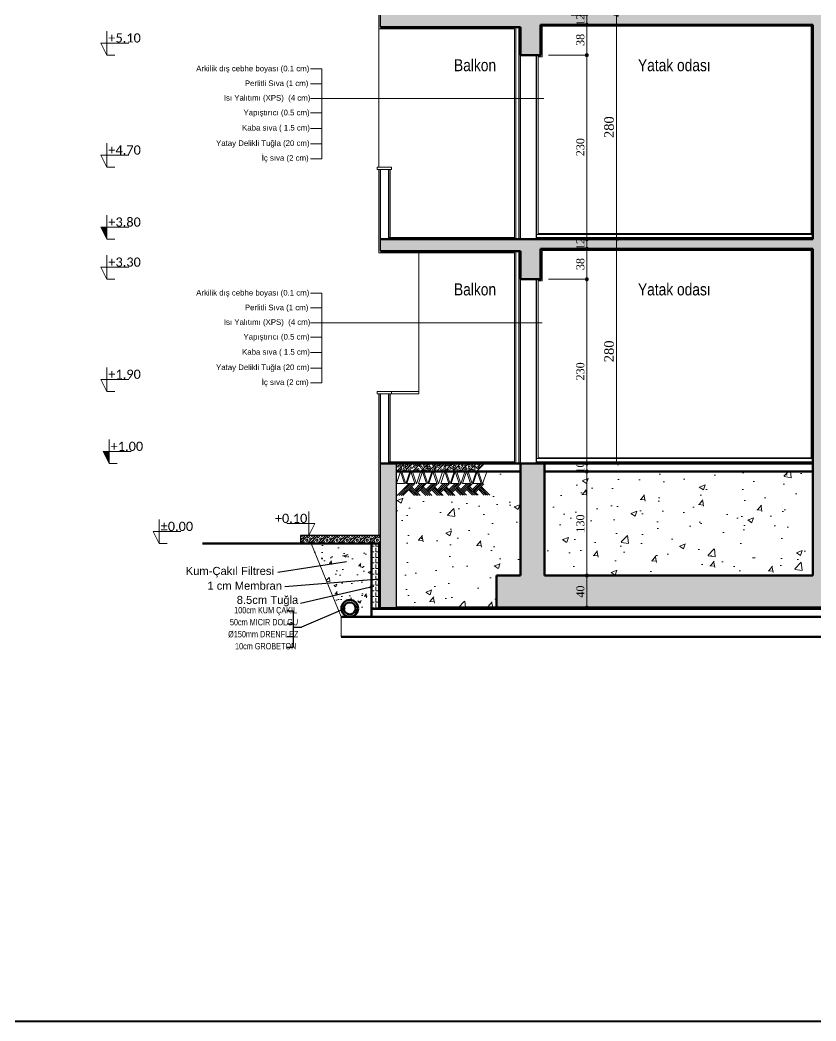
# Model space of a CAD drawing. Header units: metres. Extents: x 134072 to 172200, y 35728 to 38066.
# Drawn here: x 166683 to 167572, y 35728 to 36846 of the extents above; entities that cross this region are included whole.
import ezdxf

# ---------------------------------------------------------------- set-up
doc = ezdxf.new("R2010")
doc.units = ezdxf.units.M
for name, color, linetype, lineweight in [('Cizgi 20', 175, 'Continuous', 20), ('Cizgi 50', 1, 'Continuous', 50), ('ELEKTRİK', 102, 'Continuous', 40), ('Kotlandırma', 212, 'Continuous', 9), ('Olcu 20', 7, 'Continuous', 20), ('sıva', 145, 'Continuous', 5), ('Tarama 13', 221, 'Continuous', 13), ('Yazi Detay', 30, 'Continuous', 20)]:
    doc.layers.add(name, color=color, linetype=linetype, lineweight=lineweight)
for name, color, linetype in [('duvaR', 52, 'Continuous'), ('YAZI', 1, 'Continuous'), ('yazı', 7, 'Continuous')]:
    doc.layers.add(name, color=color, linetype=linetype)
doc.styles.add('muhammet', font='times.ttf', dxfattribs={"height": 10})
doc.styles.add('omer', font='times.ttf', dxfattribs={"height": 12})
doc.styles.add('omr', font='ARIALN.TTF', dxfattribs={"height": 20})
doc.styles.get("Standard").update_dxf_attribs({"font": 'txt.shx'})
doc.styles.add('TSIMPLEX', font='arial.ttf', dxfattribs={"width": 0.65, "height": 10.5})
doc.dimstyles.new('ISO-25', dxfattribs={"dimtxt": 12, "dimasz": 5, "dimexe": 3, "dimexo": 10, "dimgap": 3, "dimtad": 1, "dimdec": 0, "dimtxsty": 'omer', "dimblk": 'ARCHTICK', "dimcen": 0, "dimclrd": 256, "dimclre": 256, "dimclrt": 256, "dimadec": 0, "dimazin": 0, "dimtfac": 1, "dimtdec": 0, "dimtix": 1, "dimtmove": 0, "dimatfit": 3, "dimldrblk": 'ARCHTICK', "dimfxl": 50, "dimfxlon": 1, "dimlwd": -1, "dimlwe": -1, "dimarcsym": 0})
doc.dimstyles.new('mami', dxfattribs={"dimtxt": 9, "dimasz": 5, "dimexe": 1.25, "dimexo": 10, "dimgap": 3, "dimtad": 1, "dimtoh": 1, "dimdec": 0, "dimtxsty": 'muhammet', "dimblk": 'DOT', "dimcen": 2.5, "dimclrd": 256, "dimadec": 0, "dimazin": 0, "dimtfac": 1, "dimtdec": 0, "dimtix": 1, "dimtmove": 0, "dimatfit": 3, "dimldrblk": 'DOT', "dimfxl": 60, "dimfxlon": 1, "dimlwd": -1, "dimarcsym": 0})
pattern_1 = [(50, (-50668.803, -5344.02), (72.87387, -6.375634), [7.62, -83.82]), (355, (-50668.8, -5344.02), (-14.09713, 76.42266), [6.096, -67.056]), (100.451, (-50662.73, -5344.55), (58.777, 70.046675), [6.476, -71.236]), (46.1842, (-50668.8, -5323.7), (108.43162, -16.81693), [11.43, -125.73]), (96.6356, (-50659.77, -5325.1), (94.9617, 98.97022), [9.714, -106.854]), (351.184, (-50668.8, -5323.7), (94.96184, 98.97005), [9.144, -100.584]), (21, (-50658.643, -5328.78), (60.64595, -40.90621), [7.62, -83.82]), (326, (-50658.64, -5328.78), (24.72081, 73.67519), [6.096, -67.056]), (71.4514, (-50653.59, -5332.19), (85.3666, 32.76914), [6.476, -71.236]), (37.5, (-50668.803, -5344.02), (1.235441, 33.822016), [0, -66.2432, 0, -68.072, 0, -67.31]), (7.5, (-50668.803, -5344.02), (26.727865, 40.07223), [0, -38.8112, 0, -64.7192, 0, -25.654]), (327.5, (-50691.46, -5344.02), (54.236238, -2.291498), [0, -25.4, 0, -79.248, 0, -105.156]), (317.5, (-50701.62, -5344.02), (59.251673, 10.170596), [0, -33.02, 0, -52.6288, 0, -74.676])]

# ---------------------------------------------------------------- blocks, each defined once
blk = doc.blocks.new('*D177')
at = {"layer": 'Defpoints', "color": 0, "transparency": 16777216}
for p in [(51246.2, 6006.6, 0), (51247.7, 5994.6, 0), (51275.9, 5994.6)]:
    blk.add_point(p, dxfattribs=at)
at = {"layer": 'Olcu 20', "color": 0, "lineweight": -2, "transparency": 16777216}
for p, q in [((51256.2, 6006.6), (51277.2, 6006.6)), ((51257.7, 5994.6), (51277.2, 5994.6))]:
    blk.add_line(p, q, dxfattribs=at)
at = {"layer": 'Olcu 20', "transparency": 16777216}
blk.add_line((51275.9, 6006.6), (51275.9, 5994.6), dxfattribs=at)
at = {"layer": 'Olcu 20', "color": 0, "transparency": 16777216, "insert": (51267.9, 6000.6), "char_height": 10, "attachment_point": 5, "rotation": 90, "style": 'muhammet'}
blk.add_mtext('12', dxfattribs=at)
blk = doc.blocks.new('_Dot')
at = {"color": 0, "linetype": 'ByBlock', "lineweight": -2}
blk.add_line((-0.5, 0), (-1, 0), dxfattribs=at)
at = {"color": 0, "linetype": 'ByBlock', "const_width": 0.5}
blk.add_lwpolyline([(-0.25, 0, 1), (0.25, 0, 1)], format="xyb", close=True, dxfattribs=at)
blk = doc.blocks.new('*D178')
at = {"layer": 'Defpoints', "color": 0, "transparency": 16777216}
for p in [(51247.7, 5994.6, 0), (51218.1, 5956.6), (51275.9, 5956.6)]:
    blk.add_point(p, dxfattribs=at)
at = {"layer": 'Olcu 20', "color": 0, "lineweight": -2, "transparency": 16777216}
for p, q in [((51257.7, 5994.6), (51277.2, 5994.6)), ((51228.1, 5956.6), (51277.2, 5956.6))]:
    blk.add_line(p, q, dxfattribs=at)
at = {"layer": 'Olcu 20', "transparency": 16777216}
blk.add_line((51275.9, 5989.6), (51275.9, 5961.6), dxfattribs=at)
at = {"layer": 'Olcu 20', "transparency": 16777216, "xscale": 5, "yscale": 5, "zscale": 5}
for p, rotation in [((51275.9, 5994.6), 90), ((51275.9, 5956.6), 270)]:
    blk.add_blockref('_Dot', p, dxfattribs=dict(at, rotation=rotation))
at = {"layer": 'Olcu 20', "color": 0, "transparency": 16777216, "insert": (51267.8, 5975.6), "char_height": 10, "attachment_point": 5, "rotation": 90, "style": 'muhammet'}
blk.add_mtext('38', dxfattribs=at)
blk = doc.blocks.new('*D179')
at = {"layer": 'Defpoints', "color": 0, "transparency": 16777216}
for p in [(51218.1, 5956.6), (51251, 5726.6, 0), (51275.9, 5726.6)]:
    blk.add_point(p, dxfattribs=at)
at = {"layer": 'Olcu 20', "color": 0, "lineweight": -2, "transparency": 16777216}
for p, q in [((51228.1, 5956.6), (51277.2, 5956.6)), ((51261, 5726.6), (51277.2, 5726.6))]:
    blk.add_line(p, q, dxfattribs=at)
at = {"layer": 'Olcu 20', "transparency": 16777216}
blk.add_line((51275.9, 5951.6), (51275.9, 5731.6), dxfattribs=at)
at = {"layer": 'Olcu 20', "transparency": 16777216, "xscale": 5, "yscale": 5, "zscale": 5}
for p, rotation in [((51275.9, 5956.6), 90), ((51275.9, 5726.6), 270)]:
    blk.add_blockref('_Dot', p, dxfattribs=dict(at, rotation=rotation))
at = {"layer": 'Olcu 20', "color": 0, "transparency": 16777216, "insert": (51267.8, 5841.6), "char_height": 10, "attachment_point": 5, "rotation": 90, "style": 'muhammet'}
blk.add_mtext('230', dxfattribs=at)
blk = doc.blocks.new('*D180')
at = {"layer": 'Defpoints', "color": 0, "transparency": 16777216}
for p in [(51251, 5726.6, 0), (51250.7, 5716.6, 0), (51275.9, 5716.6)]:
    blk.add_point(p, dxfattribs=at)
at = {"layer": 'Olcu 20', "color": 0, "lineweight": -2, "transparency": 16777216}
for p, q in [((51261, 5726.6), (51277.2, 5726.6)), ((51260.7, 5716.6), (51277.2, 5716.6))]:
    blk.add_line(p, q, dxfattribs=at)
at = {"layer": 'Olcu 20', "transparency": 16777216}
blk.add_line((51275.9, 5726.6), (51275.9, 5716.6), dxfattribs=at)
at = {"layer": 'Olcu 20', "color": 0, "transparency": 16777216, "insert": (51267.8, 5721.6), "char_height": 10, "attachment_point": 5, "rotation": 90, "style": 'muhammet'}
blk.add_mtext('10', dxfattribs=at)
blk = doc.blocks.new('*D181')
at = {"layer": 'Defpoints', "color": 0, "transparency": 16777216}
for p in [(51250.7, 5716.6, 0), (51239.2, 5586.6, 0), (51275.9, 5586.6)]:
    blk.add_point(p, dxfattribs=at)
at = {"layer": 'Olcu 20', "color": 0, "lineweight": -2, "transparency": 16777216}
for p, q in [((51260.7, 5716.6), (51277.2, 5716.6)), ((51249.2, 5586.6), (51277.2, 5586.6))]:
    blk.add_line(p, q, dxfattribs=at)
at = {"layer": 'Olcu 20', "transparency": 16777216}
blk.add_line((51275.9, 5711.6), (51275.9, 5591.6), dxfattribs=at)
at = {"layer": 'Olcu 20', "transparency": 16777216, "xscale": 5, "yscale": 5, "zscale": 5}
for p, rotation in [((51275.9, 5716.6), 90), ((51275.9, 5586.6), 270)]:
    blk.add_blockref('_Dot', p, dxfattribs=dict(at, rotation=rotation))
at = {"layer": 'Olcu 20', "color": 0, "transparency": 16777216, "insert": (51267.8, 5651.6), "char_height": 10, "attachment_point": 5, "rotation": 90, "style": 'muhammet'}
blk.add_mtext('130', dxfattribs=at)
blk = doc.blocks.new('*D182')
at = {"layer": 'Defpoints', "color": 0, "transparency": 16777216}
for p in [(51239.2, 5586.6, 0), (51240.6, 5546.6, 0), (51275.9, 5546.6)]:
    blk.add_point(p, dxfattribs=at)
at = {"layer": 'Olcu 20', "color": 0, "lineweight": -2, "transparency": 16777216}
for p, q in [((51249.2, 5586.6), (51277.2, 5586.6)), ((51250.6, 5546.6), (51277.2, 5546.6))]:
    blk.add_line(p, q, dxfattribs=at)
at = {"layer": 'Olcu 20', "transparency": 16777216}
blk.add_line((51275.9, 5581.6), (51275.9, 5551.6), dxfattribs=at)
at = {"layer": 'Olcu 20', "transparency": 16777216, "xscale": 5, "yscale": 5, "zscale": 5}
for p, rotation in [((51275.9, 5586.6), 90), ((51275.9, 5546.6), 270)]:
    blk.add_blockref('_Dot', p, dxfattribs=dict(at, rotation=rotation))
at = {"layer": 'Olcu 20', "color": 0, "transparency": 16777216, "insert": (51267.8, 5566.6), "char_height": 10, "attachment_point": 5, "rotation": 90, "style": 'muhammet'}
blk.add_mtext('40', dxfattribs=at)
blk = doc.blocks.new('*D170')
at = {"layer": 'Defpoints', "color": 0, "transparency": 16777216}
for p in [(51246.2, 6286.6, 0), (51247.7, 6274.6, 0), (51275.9, 6274.6)]:
    blk.add_point(p, dxfattribs=at)
at = {"layer": 'Olcu 20', "color": 0, "lineweight": -2, "transparency": 16777216}
for p, q in [((51256.2, 6286.6), (51277.2, 6286.6)), ((51257.7, 6274.6), (51277.2, 6274.6))]:
    blk.add_line(p, q, dxfattribs=at)
at = {"layer": 'Olcu 20', "transparency": 16777216}
blk.add_line((51275.9, 6286.6), (51275.9, 6274.6), dxfattribs=at)
at = {"layer": 'Olcu 20', "color": 0, "transparency": 16777216, "insert": (51267.9, 6280.6), "char_height": 10, "attachment_point": 5, "rotation": 90, "style": 'muhammet'}
blk.add_mtext('12', dxfattribs=at)
blk = doc.blocks.new('*D171')
at = {"layer": 'Defpoints', "color": 0, "transparency": 16777216}
for p in [(51247.7, 6274.6, 0), (51218.1, 6236.6), (51275.9, 6236.6)]:
    blk.add_point(p, dxfattribs=at)
at = {"layer": 'Olcu 20', "color": 0, "lineweight": -2, "transparency": 16777216}
for p, q in [((51257.7, 6274.6), (51277.2, 6274.6)), ((51228.1, 6236.6), (51277.2, 6236.6))]:
    blk.add_line(p, q, dxfattribs=at)
at = {"layer": 'Olcu 20', "transparency": 16777216}
blk.add_line((51275.9, 6269.6), (51275.9, 6241.6), dxfattribs=at)
at = {"layer": 'Olcu 20', "transparency": 16777216, "xscale": 5, "yscale": 5, "zscale": 5}
for p, rotation in [((51275.9, 6274.6), 90), ((51275.9, 6236.6), 270)]:
    blk.add_blockref('_Dot', p, dxfattribs=dict(at, rotation=rotation))
at = {"layer": 'Olcu 20', "color": 0, "transparency": 16777216, "insert": (51267.8, 6255.6), "char_height": 10, "attachment_point": 5, "rotation": 90, "style": 'muhammet'}
blk.add_mtext('38', dxfattribs=at)
blk = doc.blocks.new('*D172')
at = {"layer": 'Defpoints', "color": 0, "transparency": 16777216}
for p in [(51218.1, 6236.6), (51251, 6006.6, 0), (51275.9, 6006.6)]:
    blk.add_point(p, dxfattribs=at)
at = {"layer": 'Olcu 20', "color": 0, "lineweight": -2, "transparency": 16777216}
for p, q in [((51228.1, 6236.6), (51277.2, 6236.6)), ((51261, 6006.6), (51277.2, 6006.6))]:
    blk.add_line(p, q, dxfattribs=at)
at = {"layer": 'Olcu 20', "transparency": 16777216}
blk.add_line((51275.9, 6231.6), (51275.9, 6011.6), dxfattribs=at)
at = {"layer": 'Olcu 20', "transparency": 16777216, "xscale": 5, "yscale": 5, "zscale": 5}
for p, rotation in [((51275.9, 6236.6), 90), ((51275.9, 6006.6), 270)]:
    blk.add_blockref('_Dot', p, dxfattribs=dict(at, rotation=rotation))
at = {"layer": 'Olcu 20', "color": 0, "transparency": 16777216, "insert": (51267.8, 6121.6), "char_height": 10, "attachment_point": 5, "rotation": 90, "style": 'muhammet'}
blk.add_mtext('230', dxfattribs=at)
blk = doc.blocks.new('_ArchTick')
at = {"layer": 'Olcu 20', "color": 0, "const_width": 0.15}
blk.add_lwpolyline([(-0.5, -0.5), (0.5, 0.5)], dxfattribs=at)
blk = doc.blocks.new('*D175')
at = {"layer": 'Defpoints', "color": 0, "transparency": 16777216}
for p in [(51294.5, 6286.6), (51294.5, 6006.6), (51312.8, 6006.6)]:
    blk.add_point(p, dxfattribs=at)
at = {"layer": 'Olcu 20', "transparency": 16777216}
for p, q in [((51309.8, 6286.6), (51315.8, 6286.6)), ((51312.8, 6286.6), (51312.8, 6006.6)), ((51309.8, 6006.6), (51315.8, 6006.6))]:
    blk.add_line(p, q, dxfattribs=at)
at = {"layer": 'Olcu 20', "transparency": 16777216, "xscale": 5, "yscale": 5, "zscale": 5}
for p, rotation in [((51312.8, 6286.6), 90), ((51312.8, 6006.6), 270)]:
    blk.add_blockref('_ArchTick', p, dxfattribs=dict(at, rotation=rotation))
at = {"layer": 'Olcu 20', "transparency": 16777216, "insert": (51303.7, 6146.6), "char_height": 12, "attachment_point": 5, "rotation": 90, "style": 'omer'}
blk.add_mtext('280', dxfattribs=at)
blk = doc.blocks.new('*D176')
at = {"layer": 'Defpoints', "color": 0, "transparency": 16777216}
for p in [(51294.5, 6006.6), (51294.5, 5726.6), (51312.8, 5726.6)]:
    blk.add_point(p, dxfattribs=at)
at = {"layer": 'Olcu 20', "transparency": 16777216}
for p, q in [((51309.8, 6006.6), (51315.8, 6006.6)), ((51312.8, 6006.6), (51312.8, 5726.6)), ((51309.8, 5726.6), (51315.8, 5726.6))]:
    blk.add_line(p, q, dxfattribs=at)
at = {"layer": 'Olcu 20', "transparency": 16777216, "xscale": 5, "yscale": 5, "zscale": 5}
for p, rotation in [((51312.8, 6006.6), 90), ((51312.8, 5726.6), 270)]:
    blk.add_blockref('_ArchTick', p, dxfattribs=dict(at, rotation=rotation))
at = {"layer": 'Olcu 20', "transparency": 16777216, "insert": (51303.7, 5866.6), "char_height": 12, "attachment_point": 5, "rotation": 90, "style": 'omer'}
blk.add_mtext('280', dxfattribs=at)
blk = doc.blocks.new('A$C4DE30334')
at = {"layer": 'Kotlandırma', "lineweight": 20}
for points in [[(7.5, 677.6), (0, 677.6), (7.5, 662.6)], [(10.4, 397.6), (2.9, 397.6), (10.4, 382.6)]]:
    blk.add_hatch(color=256, dxfattribs=at).paths.add_polyline_path(points)
at = {"layer": 'Tarama 13'}
h = blk.add_hatch(dxfattribs=at)
h.set_pattern_fill('ANSI33', color=256, scale=2, style=0)
h.set_pattern_definition([(45, (-50668.803, -5344.02), (-8.980256, 8.980256), []), (45, (-50659.823, -5344.02), (-8.980256, 8.980256), [6.35, -3.175])])
h.paths.add_polyline_path([(2099.3, 382.6), (2079.3, 382.6), (2079.3, 202.6), (2099.3, 202.6)])
h.paths.add_polyline_path([(1999.3, 242.6), (1999.3, 382.6), (1969.3, 382.6), (1969.3, 242.6), (1739.3, 242.6), (1739.3, 382.6), (1714.3, 382.6), (1714.3, 242.6), (1620.5, 242.6), (1620.5, 202.6), (1999.3, 202.6)])
h.paths.add_polyline_path([(1620.5, 242.6), (1124.3, 242.6), (1124.3, 382.6), (1099.3, 382.6), (1099.3, 242.6), (914.3, 242.6), (914.3, 1502.6), (583.4, 1502.6), (583.3, 1490.6), (889.3, 1490.6), (889.3, 1222.6), (349.3, 1222.6), (349.3, 1207.6), (524.3, 1207.6), (524.3, 1190.8), (549.3, 1190.8), (549.3, 1210.6), (889.3, 1210.6), (889.3, 942.6), (349.3, 942.6), (349.3, 927.6), (524.3, 927.6), (524.3, 892.6), (549.3, 892.6), (549.3, 930.6), (889.3, 930.6), (889.3, 662.6), (349.3, 662.6), (349.3, 647.6), (524.3, 647.6), (524.3, 612.6), (549.3, 612.6), (549.3, 650.6), (889.3, 650.6), (889.3, 242.6), (554.3, 242.6), (554.3, 382.6), (524.3, 382.6), (524.3, 242.6), (494.3, 242.6), (494.3, 202.6), (1620.5, 202.6)])
h.paths.add_polyline_path([(369.3, 382.6), (349.3, 382.6), (349.3, 202.6), (369.3, 202.6)], flags=17)
h.paths.add_polyline_path([(549.3, 1490.6), (579.3, 1490.6), (579.3, 1502.6), (299.3, 1502.6), (299.3, 1487.6), (524.3, 1487.6), (524.3, 1452.6), (549.3, 1452.6)])
h.paths.add_polyline_path([(914.3, 1622.6), (1099.3, 1622.6), (1099.3, 1602.6), (1119.3, 1602.6), (1119.3, 1637.6), (894.3, 1637.6), (894.3, 1602.6), (914.3, 1602.6)])
h.paths.add_polyline_path([(1739.3, 1490.6), (2074.3, 1490.6), (2074.3, 1452.6), (2099.3, 1452.6), (2099.3, 1490.6), (2149.3, 1490.6), (2149.3, 1502.6), (1099.3, 1502.6), (1099.3, 1452.6), (1124.3, 1452.6), (1124.3, 1490.6), (1714.3, 1490.6), (1714.3, 1452.6), (1739.3, 1452.6)])
h.paths.add_polyline_path([(1739.3, 1210.6), (2074.3, 1210.6), (2074.3, 1190.8), (2099.3, 1190.8), (2099.3, 1222.6), (1099.3, 1222.6), (1099.3, 1172.6), (1124.3, 1172.6), (1124.3, 1210.6), (1714.3, 1210.6), (1714.3, 1172.6), (1739.3, 1172.6)])
h.paths.add_polyline_path([(1739.3, 930.6), (2074.3, 930.6), (2074.3, 892.6), (2099.3, 892.6), (2099.3, 942.6), (1099.3, 942.6), (1099.3, 892.6), (1124.3, 892.6), (1124.3, 930.6), (1714.3, 930.6), (1714.3, 892.6), (1739.3, 892.6)])
h.paths.add_polyline_path([(2099.3, 662.6), (1099.3, 662.6), (1099.3, 612.6), (1124.3, 612.6), (1124.3, 650.6), (1714.3, 650.6), (1714.3, 612.6), (1739.3, 612.6), (1739.3, 650.6), (1974.3, 650.6), (1974.3, 612.6), (1999.3, 612.6), (1999.3, 650.6), (2074.3, 650.6), (2074.3, 612.6), (2099.3, 612.6)])
h.paths.add_polyline_path([(2099.3, 1190.8), (2074.3, 1190.8), (2074.3, 1172.6), (2099.3, 1172.6)], flags=17)
h.paths.add_polyline_path([(609.8, 646.1), (609.8, 665.9), (588.5, 665.9), (588.5, 646.1)], flags=25)
h.paths.add_polyline_path([(609.7, 212.8), (609.7, 232.6), (588.3, 232.6), (588.3, 212.8)], flags=24)
h.paths.add_polyline_path([(609.8, 926.1), (609.8, 945.9), (588.5, 945.9), (588.5, 926.1)], flags=25)
h.paths.add_polyline_path([(609.8, 1206.1), (609.8, 1225.9), (588.5, 1225.9), (588.5, 1206.1)], flags=25)
h.paths.add_polyline_path([(609.8, 1486.1), (609.8, 1505.9), (588.5, 1505.9), (588.5, 1486.1)], flags=9)
h.paths.add_polyline_path([(1059.3, 1617.8), (1059.3, 1641.5), (1033.7, 1641.5), (1033.7, 1617.8)], flags=9)
h = blk.add_hatch(dxfattribs=at)
h.set_pattern_fill('AR-CONC', color=256, scale=0.4, style=0)
h.set_pattern_definition(pattern_1)
h.paths.add_polyline_path([(524.3, 372.6), (487.9, 372.6), (487.9, 340.7), (369.3, 340.7), (369.3, 202.6), (494.3, 202.6), (494.3, 242.6), (524.3, 242.6)])
h = blk.add_hatch(dxfattribs=at)
h.set_pattern_fill('AR-CONC', color=256, scale=0.4, style=0)
h.set_pattern_definition(pattern_1)
h.paths.add_polyline_path([(2079.3, 372.6), (1999.3, 372.6), (1999.3, 242.6), (1999.3, 202.6), (2079.3, 202.6)])
h.paths.add_polyline_path([(1969.3, 372.6), (1857.9, 372.6), (1857.9, 340.7), (1739.3, 340.7), (1739.3, 242.6), (1969.3, 242.6)])
h.paths.add_polyline_path([(1714.3, 372.6), (1620.5, 372.6), (1620.5, 242.6), (1714.3, 242.6)])
h.paths.add_polyline_path([(1620.5, 372.6), (1242.9, 372.6), (1242.9, 340.7), (1124.3, 340.7), (1124.3, 242.6), (1620.5, 242.6)])
h.paths.add_polyline_path([(889.3, 372.6), (554.3, 372.6), (554.3, 242.6), (889.3, 242.6)])
h = blk.add_hatch(dxfattribs=at)
h.set_pattern_fill('BOX', color=256, scale=0.35, angle=135, style=0)
h.set_pattern_definition([(225, (-144426.856, 101896.106), (6.2861793, -6.2861793), []), (225, (-144428.428, 101897.678), (6.2861793, -6.2861793), []), (135, (-144426.856, 101896.106), (-6.2861793, -6.2861793), [-2.2225, 2.2225]), (135, (-144428.428, 101894.535), (-6.2861793, -6.2861793), [-2.2225, 2.2225]), (135, (-144429.999, 101892.963), (-6.2861793, -6.2861793), [2.2225, -2.2225]), (135, (-144431.571, 101891.392), (-6.2861793, -6.2861793), [2.2225, -2.2225]), (225, (-144429.999, 101899.249), (6.2861793, -6.2861793), [2.2225, -2.2225]), (225, (-144431.571, 101900.821), (6.2861793, -6.2861793), [2.2225, -2.2225])])
h.paths.add_polyline_path([(249.3, 292.6), (249.3, 282.6), (349.3, 282.6), (349.3, 292.6)])
h = blk.add_hatch(dxfattribs=at)
h.set_pattern_fill('AR-CONC', color=256, scale=0.2, style=0)
h.set_pattern_definition([(50, (-49817.205, -5344.02), (36.436934, -3.187817), [3.81, -41.91]), (355, (-49817.205, -5344.02), (-7.048565, 38.211329), [3.048, -33.528]), (100.451, (-49814.17, -5344.286), (29.3885, 35.023338), [3.238, -35.618]), (46.1842, (-49817.205, -5333.86), (54.21581, -8.408466), [5.715, -62.865]), (96.6356, (-49812.69, -5334.56), (47.480847, 49.48511), [4.857, -53.427]), (351.184, (-49817.205, -5333.86), (47.48092, 49.485024), [4.572, -50.292]), (21, (-49812.125, -5336.4), (30.322976, -20.453104), [3.81, -41.91]), (326, (-49812.125, -5336.4), (12.360406, 36.837593), [3.048, -33.528]), (71.4514, (-49809.6, -5338.105), (42.683298, 16.384572), [3.238, -35.618]), (37.5, (-49817.205, -5344.02), (0.6177207, 16.9110078), [0, -33.1216, 0, -34.036, 0, -33.655]), (7.5, (-49817.205, -5344.02), (13.3639325, 20.036115), [0, -19.4056, 0, -32.3596, 0, -12.827]), (327.5, (-49828.534, -5344.02), (27.118119, -1.1457488), [0, -12.7, 0, -39.624, 0, -52.578]), (317.5, (-49833.614, -5344.02), (29.625836, 5.085298), [0, -16.51, 0, -26.3144, 0, -37.338])])
h.paths.add_polyline_path([(338.3, 282.6), (262.9, 282.6), (282.5, 234.5), (338.3, 238)])
h.paths.add_polyline_path([(338.3, 228.6), (338.3, 238), (282.5, 234.5), (288.4, 220.1)])
h.paths.add_polyline_path([(338.3, 228.6), (288.4, 220.1), (296.8, 199.4), (300.6, 200.4, -0.028508), (300.5, 201.6, -1), (321.5, 201.6, -0.414214), (311, 191.1), (338.3, 191.1)])
h = blk.add_hatch(dxfattribs=at)
h.set_pattern_fill('ANGLE', color=256, style=0)
h.set_pattern_definition([(0, (-49817.2054, -5344.02), (0, 6.985), [5.08, -1.905]), (90, (-49817.2054, -5344.02), (-6.985, 4e-16), [5.08, -1.905])])
h.paths.add_polyline_path([(347.8, 282.6), (338.3, 282.6), (338.3, 201.1), (347.8, 201.1)])
blk.add_hatch(color=256, dxfattribs=at).paths.add_polyline_path([(349.3, 202.6), (349.3, 201.1), (757.1, 201.1), (757.1, 202.6)])
at = {"layer": 'Cizgi 20'}
for p, q in [((345.3, 749.6), (345.3, 752.6)), ((345.3, 752.6), (363.3, 752.6)), ((363.3, 752.6), (363.3, 749.6)), ((345.3, 749.6), (363.3, 749.6)), ((345.3, 469.6), (345.3, 472.6)), ((345.3, 472.6), (363.3, 472.6)), ((345.3, 469.6), (363.3, 469.6)), ((363.3, 472.6), (363.3, 469.6))]:
    blk.add_line(p, q, dxfattribs=at)
at = {"layer": 'Cizgi 50'}
for p, q in [((524.3, 927.6), (349.3, 927.6)), ((889.3, 930.6), (549.3, 930.6)), ((889.3, 662.6), (889.3, 930.6)), ((889.3, 662.6), (349.3, 662.6)), ((889.3, 650.6), (549.3, 650.6)), ((889.3, 242.6), (889.3, 650.6)), ((524.3, 647.6), (349.3, 647.6)), ((889.3, 382.6), (349.3, 382.6)), ((524.3, 382.6), (524.3, 242.6)), ((554.3, 382.6), (554.3, 242.6)), ((524.3, 372.6), (369.3, 372.6)), ((889.3, 372.6), (554.3, 372.6)), ((127.2, 282.6), (349.3, 282.6)), ((494.3, 242.6), (524.3, 242.6)), ((494.3, 242.6), (494.3, 202.6)), ((554.3, 242.6), (889.3, 242.6)), ((369.3, 202.6), (2079.3, 202.6))]:
    blk.add_line(p, q, dxfattribs=at)
at = {"layer": 'Cizgi 50', "color": 252, "linetype": 'Continuous'}
for p, q in [((338.3, 191.1), (338.3, 282.6)), ((347.8, 201.1), (347.8, 282.6)), ((338.3, 201.1), (2030.7, 201.1)), ((300.2, 191.1), (2148.4, 191.1)), ((300.2, 166.1), (2148.4, 166.1))]:
    blk.add_line(p, q, dxfattribs=at)
at = {"layer": 'Cizgi 50'}
for points in [[(524.3, 927.6), (524.3, 892.6), (549.3, 892.6), (549.3, 930.6)], [(524.3, 647.6), (524.3, 612.6), (549.3, 612.6), (549.3, 650.6)]]:
    blk.add_lwpolyline(points, dxfattribs=at)
for radius in [10.5, 7.5]:
    blk.add_circle((311, 201.6), radius, dxfattribs=at)
at = {"layer": 'duvaR', "color": 1}
for p, q in [((349.3, 927.6), (349.3, 942.6)), ((349.3, 647.6), (349.3, 662.6)), ((349.3, 202.6), (349.3, 382.6)), ((369.3, 202.6), (369.3, 382.6)), ((349.3, 202.6), (369.3, 202.6))]:
    blk.add_line(p, q, dxfattribs=at)
at = {"layer": 'duvaR'}
for p, q in [((524.3, 662.6), (524.3, 892.6)), ((544.3, 662.6), (544.3, 892.6)), ((349.3, 662.6), (349.3, 749.6)), ((359.3, 749.6), (359.3, 662.6)), ((524.3, 382.6), (524.3, 612.6)), ((544.3, 382.6), (544.3, 612.6)), ((349.3, 382.6), (349.3, 469.6)), ((359.3, 469.6), (359.3, 382.6)), ((349.3, 292.6), (249.3, 292.6)), ((249.3, 292.6), (249.3, 282.6))]:
    blk.add_line(p, q, dxfattribs=at)
at = {"layer": 'Kotlandırma', "lineweight": 20}
for p, q in [((7.5, 907.6), (7.5, 922.6)), ((7.5, 892.6), (0, 907.6)), ((0, 907.6), (7.5, 907.6)), ((7.5, 907.6), (7.5, 892.6)), ((7.5, 907.6), (34.9, 907.6)), ((17.5, 892.6), (7.5, 892.6)), ((7.5, 767.6), (7.5, 782.6)), ((7.5, 752.6), (0, 767.6)), ((0, 767.6), (7.5, 767.6)), ((7.5, 767.6), (7.5, 752.6)), ((7.5, 767.6), (34.9, 767.6)), ((17.5, 752.6), (7.5, 752.6)), ((7.5, 677.6), (7.5, 692.6)), ((7.5, 662.6), (0, 677.6)), ((0, 677.6), (7.5, 677.6)), ((7.5, 677.6), (7.5, 662.6)), ((7.5, 677.6), (34.9, 677.6)), ((17.5, 662.6), (7.5, 662.6)), ((7.5, 627.6), (7.5, 642.6)), ((7.5, 612.6), (0, 627.6)), ((0, 627.6), (7.5, 627.6)), ((7.5, 627.6), (7.5, 612.6)), ((7.5, 627.6), (34.9, 627.6)), ((17.5, 612.6), (7.5, 612.6)), ((7.5, 487.6), (7.5, 502.6)), ((7.5, 472.6), (0, 487.6)), ((0, 487.6), (7.5, 487.6)), ((7.5, 487.6), (7.5, 472.6)), ((7.5, 487.6), (34.9, 487.6)), ((17.5, 472.6), (7.5, 472.6)), ((10.4, 397.6), (10.4, 412.6)), ((10.4, 382.6), (2.9, 397.6)), ((2.9, 397.6), (10.4, 397.6)), ((10.4, 397.6), (10.4, 382.6)), ((10.4, 397.6), (37.8, 397.6)), ((20.4, 382.6), (10.4, 382.6)), ((72.8, 297.6), (72.8, 312.6)), ((260, 307.6), (260, 322.6)), ((260, 307.6), (232.6, 307.6)), ((260, 292.6), (267.5, 307.6)), ((267.5, 307.6), (260, 307.6)), ((260, 307.6), (260, 292.6)), ((72.8, 282.6), (65.3, 297.6)), ((65.3, 297.6), (72.8, 297.6)), ((72.8, 297.6), (72.8, 282.6)), ((72.8, 297.6), (100.2, 297.6)), ((82.8, 282.6), (72.8, 282.6))]:
    blk.add_line(p, q, dxfattribs=at)
at = {"layer": 'sıva'}
for p, q in [((347.3, 925.6), (347.3, 1029.6)), ((347.3, 925.6), (516.8, 925.6)), ((347.3, 752.6), (347.3, 925.6)), ((516.8, 925.6), (516.8, 662.6)), ((518.3, 662.6), (518.3, 927.6)), ((522.3, 662.6), (522.3, 927.6)), ((347.3, 645.6), (347.3, 749.6)), ((361.3, 749.6), (361.3, 664.6)), ((516.8, 664.6), (359.3, 664.6)), ((544.3, 668.6), (889.3, 668.6)), ((544.3, 664.6), (889.3, 664.6)), ((546.3, 669.6), (887.3, 669.6)), ((347.3, 645.6), (516.8, 645.6)), ((397.3, 469.6), (397.3, 645.6)), ((516.8, 645.6), (516.8, 382.6)), ((518.3, 382.6), (518.3, 647.6)), ((522.3, 382.6), (522.3, 647.6)), ((347.3, 292.6), (347.3, 469.6)), ((361.3, 469.6), (361.3, 384.6)), ((363.3, 472.6), (397.3, 472.6)), ((363.3, 469.6), (397.3, 469.6)), ((544.3, 388.6), (889.3, 388.6)), ((546.3, 389.6), (887.3, 389.6)), ((516.8, 384.6), (359.3, 384.6)), ((544.3, 384.6), (889.3, 384.6))]:
    blk.add_line(p, q, dxfattribs=at)
at = {"layer": 'sıva', "color": 252}
for p, q in [((300.2, 191.1), (262.9, 282.6)), ((300.2, 166.1), (300.2, 191.1))]:
    blk.add_line(p, q, dxfattribs=at)
at = {"layer": 'sıva'}
for points in [[(546.3, 668.6), (546.3, 890.6), (551.3, 890.6), (551.3, 928.6), (887.3, 928.6), (887.3, 668.6)], [(546.3, 388.6), (546.3, 610.6), (551.3, 610.6), (551.3, 648.6), (887.3, 648.6), (887.3, 388.6)]]:
    blk.add_lwpolyline(points, dxfattribs=at)
at = {"layer": 'Tarama 13'}
for p, q in [((369.3, 372.6), (379.3, 382.6)), ((379.3, 372.6), (389.3, 382.6)), ((389.3, 372.6), (399.3, 382.6)), ((399.3, 372.6), (409.3, 382.6)), ((409.3, 372.6), (419.3, 382.6)), ((419.3, 372.6), (429.3, 382.6)), ((429.3, 372.6), (439.3, 382.6)), ((439.3, 372.6), (449.3, 382.6)), ((449.3, 372.6), (459.3, 382.6)), ((459.3, 372.6), (469.3, 382.6)), ((469.3, 372.6), (479.3, 382.6))]:
    blk.add_line(p, q, dxfattribs=at)
at = {"layer": 'Tarama 13', "ltscale": 2}
for p, q in [((369.3, 357.6), (374.3, 372.6)), ((374.3, 372.6), (379.3, 357.6)), ((386.2, 372.1), (376.2, 372.1)), ((381.2, 357.1), (376.2, 372.1)), ((386.2, 372.1), (381.2, 357.1)), ((382.4, 357.6), (387.4, 372.6)), ((387.4, 372.6), (392.4, 357.6)), ((394.4, 357.1), (389.4, 372.1)), ((399.4, 372.1), (389.4, 372.1)), ((399.4, 372.1), (394.4, 357.1)), ((396.8, 357.6), (401.8, 372.6)), ((401.8, 372.6), (406.8, 357.6)), ((408.7, 357.1), (403.7, 372.1)), ((413.7, 372.1), (403.7, 372.1)), ((413.7, 372.1), (408.7, 357.1)), ((409.9, 357.6), (414.9, 372.6)), ((414.9, 372.6), (419.9, 357.6)), ((426.8, 372.1), (416.8, 372.1)), ((421.8, 357.1), (416.8, 372.1)), ((426.8, 372.1), (421.8, 357.1)), ((424.6, 357.6), (429.6, 372.6)), ((429.6, 372.6), (434.6, 357.6)), ((436.5, 357.1), (431.5, 372.1)), ((441.5, 372.1), (431.5, 372.1)), ((441.5, 372.1), (436.5, 357.1)), ((437.7, 357.6), (442.7, 372.6)), ((442.7, 372.6), (447.7, 357.6)), ((454.6, 372.1), (444.6, 372.1)), ((449.6, 357.1), (444.6, 372.1)), ((454.6, 372.1), (449.6, 357.1)), ((452, 357.6), (457, 372.6)), ((457, 372.6), (462, 357.6)), ((468.9, 372.1), (458.9, 372.1)), ((463.9, 357.1), (458.9, 372.1)), ((468.9, 372.1), (463.9, 357.1)), ((465.1, 357.6), (470.1, 372.6)), ((470.1, 372.6), (475.1, 357.6)), ((477, 357.1), (472, 372.1)), ((482, 372.1), (472, 372.1)), ((482, 372.1), (477, 357.1)), ((369.3, 357.6), (379.3, 357.6)), ((370.2, 342.6), (384.6, 357)), ((372.6, 342.6), (387, 357)), ((375, 342.6), (389.4, 357)), ((377.4, 342.6), (391.8, 357)), ((382.4, 357.6), (392.4, 357.6)), ((394.2, 342.6), (385.8, 351)), ((396.6, 342.6), (387, 352.2)), ((399, 342.6), (388.2, 353.4)), ((391.8, 349.8), (399, 357)), ((393, 348.6), (401.4, 357)), ((394.2, 347.4), (403.8, 357)), ((395.4, 346.2), (406.2, 357)), ((396.8, 357.6), (406.8, 357.6)), ((408.6, 342.6), (400.2, 351)), ((411, 342.6), (401.4, 352.2)), ((413.4, 342.6), (402.6, 353.4)), ((406.2, 349.8), (413.4, 357)), ((407.4, 348.6), (415.8, 357)), ((408.6, 347.4), (418.2, 357)), ((409.8, 346.2), (420.6, 357)), ((409.9, 357.6), (419.9, 357.6)), ((423, 342.6), (414.6, 351)), ((425.4, 342.6), (415.8, 352.2)), ((427.8, 342.6), (417, 353.4)), ((420.6, 349.8), (427.8, 357)), ((421.8, 348.6), (430.2, 357)), ((423, 347.4), (432.6, 357)), ((424.2, 346.2), (435, 357)), ((424.6, 357.6), (434.6, 357.6)), ((437.6, 342.7), (429.2, 351.1)), ((440, 342.7), (430.4, 352.3)), ((442.4, 342.7), (431.6, 353.5)), ((435.2, 349.9), (442.2, 357)), ((436.4, 348.7), (444.6, 357)), ((437.6, 347.5), (447, 357)), ((437.7, 357.6), (447.7, 357.6)), ((438.8, 346.3), (449.4, 357)), ((449.7, 342.9), (442.5, 350.1)), ((452.1, 342.9), (443.7, 351.3)), ((454.5, 342.9), (444.9, 352.5)), ((456.9, 342.9), (446.1, 353.7)), ((449.7, 350.1), (456.8, 357.1)), ((450.9, 348.9), (459.2, 357.1)), ((452, 357.6), (462, 357.6)), ((452.1, 347.7), (461.6, 357.1)), ((453.3, 346.5), (464, 357.1)), ((464.3, 343), (457.1, 350.2)), ((466.7, 343), (458.3, 351.4)), ((469.1, 343), (459.5, 352.6)), ((471.5, 343), (460.7, 353.8)), ((464.3, 350.2), (471.3, 357.3)), ((465.1, 357.6), (475.1, 357.6)), ((465.5, 349), (473.7, 357.3)), ((466.7, 347.8), (476.1, 357.3)), ((467.9, 346.6), (478.5, 357.3)), ((478.8, 343.2), (471.6, 350.4)), ((481.2, 343.2), (472.8, 351.6)), ((483.6, 343.2), (474, 352.8)), ((486, 343.2), (475.2, 354)), ((391.8, 342.6), (384.6, 349.8)), ((406.2, 342.6), (399, 349.8)), ((420.6, 342.6), (413.4, 349.8)), ((435.2, 342.7), (428, 349.9))]:
    blk.add_line(p, q, dxfattribs=at)
at = {"layer": 'Tarama 13'}
for centre in [(371.3, 379), (373.3, 374.6), (373.8, 380.5), (375, 376.3), (378.3, 375.1), (379, 378.7), (381.6, 377.6), (381.8, 380.2), (384.5, 380.5), (385.5, 374.7), (388.1, 377), (391.6, 378.6), (392.1, 380.8), (393.8, 374.7), (395, 380.6), (396.6, 375.2), (399.1, 379.5), (400.7, 377.5), (403.9, 380.2), (406.5, 375), (407.5, 377.5), (409.4, 380.2), (409.9, 375.5), (411, 377.7), (415.4, 380.8), (415.5, 374.7), (417.1, 377.1), (417.9, 375.6), (419.1, 378.7), (421.2, 381), (421.4, 378.8), (424, 380.3), (425.7, 374.8), (429.2, 375.5), (429.6, 380.8), (429.7, 377.8), (432.4, 380.6), (434, 374.2), (435, 380.6), (437, 376.6), (439.4, 380.1), (440, 376.2), (441.9, 378.7), (443.2, 381.1), (444.7, 374.6), (447.5, 377.8), (448.5, 375), (451.2, 380.5), (451.8, 377.2), (454.7, 374.3), (454.8, 380.6), (456.2, 376.2), (459.7, 375.5), (460.2, 380), (460.2, 377.6), (463.5, 374.1), (463.8, 379.7), (466.3, 374.6), (467.5, 378), (470.7, 377.1), (472.1, 380.7), (472.7, 378.6), (476, 381), (403.6, 373.7)]:
    blk.add_circle(centre, 1.12, dxfattribs=at)
at = {"layer": 'YAZI', "color": 42}
for p, q in [((221.2, 246.9), (307, 260)), ((229.7, 229.1), (348.2, 238.7)), ((340.9, 229.1), (249.5, 207.6)), ((305.1, 201.6), (250.8, 178.1)), ((233, 198.6), (240.2, 198.6)), ((240.2, 198.6), (240.2, 153.3)), ((233, 182.3), (240.2, 182.3)), ((240.2, 178.1), (250.8, 178.1)), ((233, 166.5), (240.2, 166.5)), ((233, 153.3), (240.2, 153.3))]:
    blk.add_line(p, q, dxfattribs=at)
at = {"layer": 'Yazi Detay'}
for points in [[(276.1, 875.4), (262, 875.4)], [(276.1, 875.4), (276.1, 763.2)], [(276.1, 856.8), (262, 856.8)], [(276.1, 838.2), (262, 838.2)], [(276.1, 838.2), (553.5, 838.2)], [(276.1, 820.3), (262, 820.3)], [(276.1, 801), (262, 801)], [(276.1, 781.8), (262, 781.8)], [(276.1, 763.2), (262, 763.2)], [(276.1, 595.4), (262, 595.4)], [(276.1, 595.4), (276.1, 483.2)], [(276.1, 576.8), (262, 576.8)], [(276.1, 558.2), (262, 558.2)], [(276.1, 558.2), (551.4, 558.2)], [(276.1, 540.3), (262, 540.3)], [(276.1, 521), (262, 521)], [(276.1, 501.8), (262, 501.8)], [(276.1, 483.2), (262, 483.2)]]:
    blk.add_lwpolyline(points, dxfattribs=at)
at = {"layer": 'Kotlandırma', "lineweight": 20, "char_height": 12.5, "width": 46.982}
for s, insert, attachment_point in [('\\pxa0.83333,sm1.15;{\\fCalibri|b0|i0|c162|p34;\\H0.9167x;\\C0;+5.10}', (9.5, 908.2), 7), ('\\pxa0.83333,sm1.15;{\\fCalibri|b0|i0|c162|p34;\\H0.9167x;\\C0;+4.70}', (9.5, 768.2), 7), ('\\pxa0.83333,sm1.15;{\\fCalibri|b0|i0|c162|p34;\\H0.9167x;\\C0;+3.80}', (9.5, 678.2), 7), ('\\pxa0.83333,sm1.15;{\\fCalibri|b0|i0|c162|p34;\\H0.9167x;\\C0;+3.30}', (9.5, 628.2), 7), ('\\pxa0.83333,sm1.15;{\\fCalibri|b0|i0|c162|p34;\\H0.9167x;\\C0;+1.90}', (9.5, 488.2), 7), ('\\pxa0.83333,sm1.15;{\\fCalibri|b0|i0|c162|p34;\\H0.9167x;\\C0;+1.00}', (12.4, 398.2), 7), ('\\pxa0.83333,sm1.15;{\\fCalibri|b0|i0|c162|p34;\\H0.9167x;\\C0;+0.10}', (258, 308.2), 9), ('{\\fCalibri|b0|i0|c162|p34;\\H0.9167x;\\C0;±0.00}', (74.8, 298.2), 7)]:
    blk.add_mtext(s, dxfattribs=dict(at, insert=insert, attachment_point=attachment_point))
at = {"layer": 'YAZI', "color": 42, "style": 'TSIMPLEX', "width": 0.65}
for s, p in [('100cm KUM ÇAKIL ', (166.6, 195.4)), ('50cm MICIR DOLGU', (161.3, 180.4)), ('%%C150mm DRENFLEZ ', (159.1, 165.4)), ('10cm GROBETON', (167.7, 150.4))]:
    blk.add_text(s, height=8, dxfattribs=at).set_placement(p)
at = {"layer": 'YAZI', "color": 42, "char_height": 10, "attachment_point": 9}
for s, insert in [('{\\fArial|b0|i0|c162|p34;Kum-Çakıl Filtresi}', (216.3, 240.3)), ('{\\fArial|b0|i0|c162|p34;1 cm Membran}', (226.3, 224.8)), ('{\\fArial|b0|i0|c162|p34;8.5cm Tuğla}', (246.7, 204.2))]:
    blk.add_mtext(s, dxfattribs=dict(at, insert=insert))
at = {"layer": 'Yazi Detay', "char_height": 7, "width": 5264}
for s, insert, attachment_point in [('{\\fArial|b0|i0|c162|p34;Arkilik dış cebhe boyası (0.1 cm)}', (119.2, 870.2), 7), ('{\\fArial|b0|i0|c162|p34;Isı Yalıtımı (XPS)  (4 cm)}', (153.7, 833.6), 7), ('{\\fArial|b0|i0|c162|p34;Yapıştırıcı (0.5 cm)}', (178.3, 815.2), 7), ('{\\fArial|b0|i0|c162|p34;Kaba sıva ( 1.5 cm)}', (176.5, 796.3), 7), ('{\\fArial|b0|i0|c162|p34;Yatay Delikli Tuğla (20 cm)}', (260.8, 777.1), 9), ('{\\fArial|b0|i0|c162|p34;Arkilik dış cebhe boyası (0.1 cm)}', (119.2, 590.2), 7), ('{\\fArial|b0|i0|c162|p34;Isı Yalıtımı (XPS)  (4 cm)}', (153.7, 553.6), 7), ('{\\fArial|b0|i0|c162|p34;Yapıştırıcı (0.5 cm)}', (178.3, 535.2), 7), ('{\\fArial|b0|i0|c162|p34;Kaba sıva ( 1.5 cm)}', (176.5, 516.3), 7), ('{\\fArial|b0|i0|c162|p34;Yatay Delikli Tuğla (20 cm)}', (260.8, 497.1), 9)]:
    blk.add_mtext(s, dxfattribs=dict(at, insert=insert, attachment_point=attachment_point))
at = {"layer": 'Yazi Detay', "char_height": 7, "width": 5264, "attachment_point": 9, "style": 'omr'}
for s, insert in [('{\\fArial|b0|i0|c0|p34;Perlitli Sıva (1 cm)}', (259.3, 851.8)), ('{\\fArial|b0|i0|c162|p34;İç sıva (2 cm)}', (259.7, 758.5)), ('{\\fArial|b0|i0|c0|p34;Perlitli Sıva (1 cm)}', (259.3, 571.8)), ('{\\fArial|b0|i0|c162|p34;İç sıva (2 cm)}', (259.7, 478.5))]:
    blk.add_mtext(s, dxfattribs=dict(at, insert=insert))
at = {"layer": 'yazı', "lineweight": 20, "char_height": 15, "width": 108.41, "attachment_point": 2, "style": 'omr'}
for s, insert in [('Balkon', (467.5, 887.5, 0)), ('Yatak odası', (716.4, 887.5, 0)), ('Balkon', (467.5, 607.5, 0)), ('Yatak odası', (716.4, 607.5, 0))]:
    blk.add_mtext(s, dxfattribs=dict(at, insert=insert))
at = {"layer": 'Olcu 20'}
for base, p1, p2, dimstyle, override, picture, middle in [((607.1, 930.6), (577.4, 942.6, 0), (578.9, 930.6, 0), 'mami', {"dimtmove": 1, "dimfxl": 50}, '*D170', (599.1, 936.6)), ((644, 662.6), (625.7, 942.6), (625.7, 662.6), 'ISO-25', {"dimtmove": 1, "dimfxl": 3}, '*D175', (634.9, 802.6)), ((607.1, 892.6), (578.9, 930.6, 0), (549.3, 892.6), 'mami', {"dimtmove": 1, "dimfxl": 50}, '*D171', (599, 911.6)), ((607.1, 662.6), (549.3, 892.6), (582.2, 662.6, 0), 'mami', {"dimtmove": 1, "dimfxl": 50}, '*D172', (599, 777.6)), ((607.1, 650.6), (577.4, 662.6, 0), (578.9, 650.6, 0), 'mami', {"dimtmove": 1, "dimfxl": 50}, '*D177', (599.1, 656.6)), ((644, 382.6), (625.7, 662.6), (625.7, 382.6), 'ISO-25', {"dimtmove": 1, "dimfxl": 3}, '*D176', (634.9, 522.6)), ((607.1, 612.6), (578.9, 650.6, 0), (549.3, 612.6), 'mami', {"dimtmove": 1, "dimfxl": 50}, '*D178', (599, 631.6)), ((607.1, 382.6), (549.3, 612.6), (582.2, 382.6, 0), 'mami', {"dimtmove": 1, "dimfxl": 50}, '*D179', (599, 497.6)), ((607.1, 242.6), (581.9, 372.6, 0), (570.4, 242.6, 0), 'mami', {"dimtmove": 1, "dimfxl": 50}, '*D181', (599, 307.6)), ((607.1, 372.6), (582.2, 382.6, 0), (581.9, 372.6, 0), 'mami', {"dimtmove": 1, "dimfxl": 50}, '*D180', (599, 377.6)), ((607.1, 202.6), (570.4, 242.6, 0), (571.8, 202.6, 0), 'mami', {"dimtmove": 1, "dimfxl": 50}, '*D182', (599, 222.6))]:
    dim = blk.add_linear_dim(base=base, p1=p1, p2=p2, angle=90, dimstyle=dimstyle, override=override, dxfattribs=at)
    dim.commit()
    dim.dimension.update_dxf_attribs({"geometry": picture, "text_midpoint": middle, "insert": (-50668.8, -5344)})

msp = doc.modelspace()

# ---------------------------------------------------------------- linework, layer by layer
at = {"layer": 'ELEKTRİK'}
msp.add_line((134072.3, 35728.3, 127785.9), (172199.8, 35728.3, 127785.9), dxfattribs=at)

# ---------------------------------------------------------------- block references
at = {"layer": 'Cizgi 20', "xscale": 0.8940703260075495, "yscale": 0.8940703260075495, "zscale": 0.8940703260075495}
msp.add_blockref('A$C4DE30334', (166773.6, 36008.8), dxfattribs=at)

doc.saveas('drawing.dxf')
